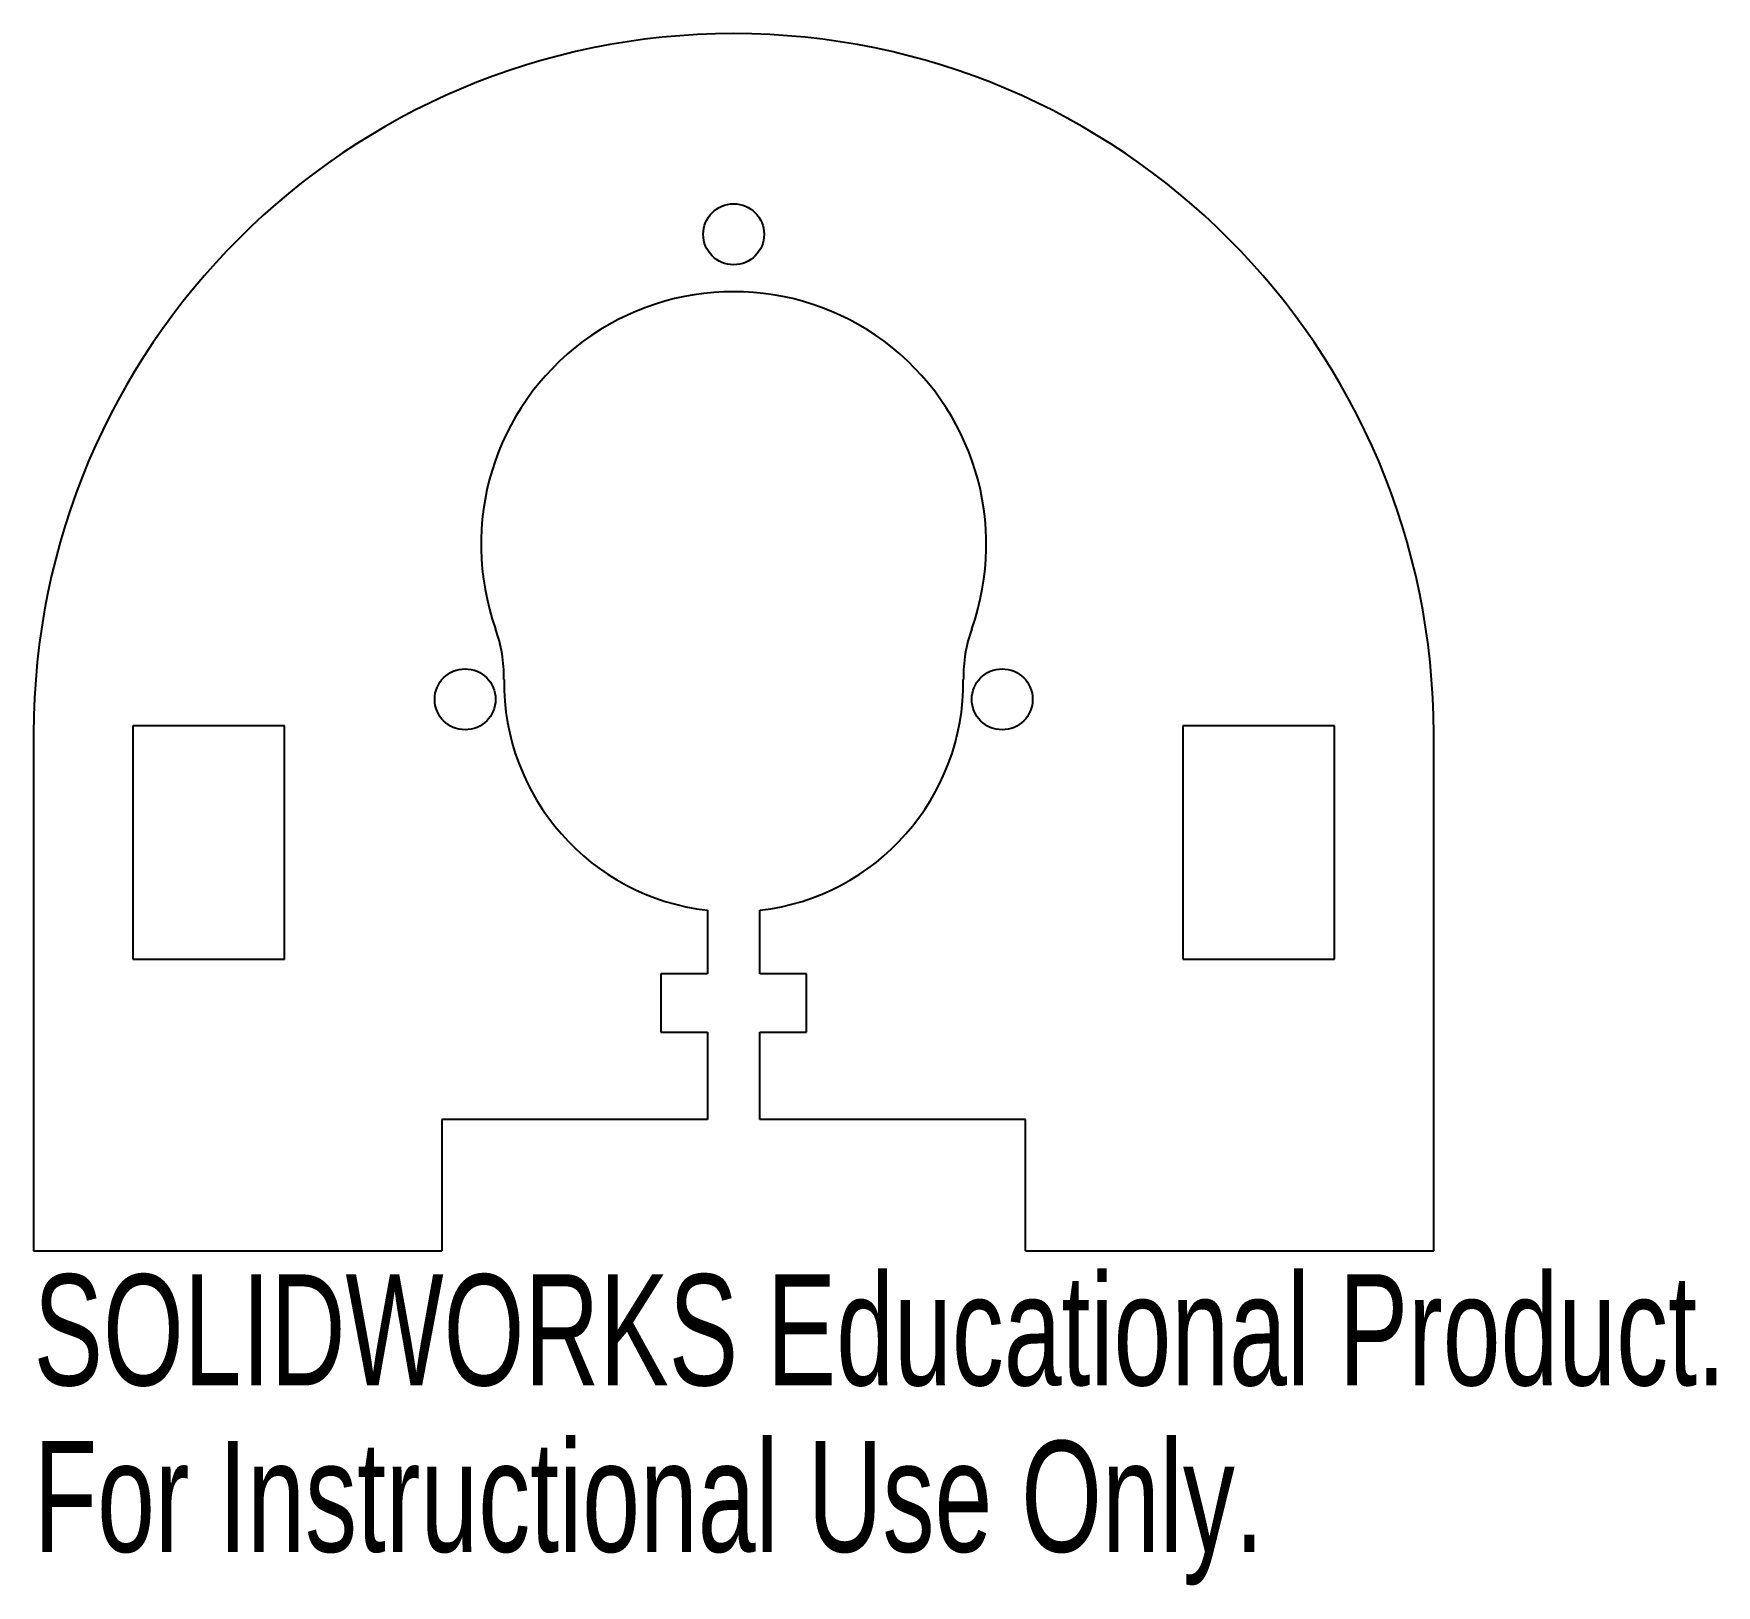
# Model space of a CAD drawing. Header units: inches. Extents: x -1.2 to 1.68, y -1.02 to 1.64.
import ezdxf

# ---------------------------------------------------------------- set-up
doc = ezdxf.new("R2010")
doc.units = ezdxf.units.IN
doc.header["$MEASUREMENT"] = 0
doc.styles.add('SLDTEXTSTYLE0', font='TXT', dxfattribs={"width": 0.7})

msp = doc.modelspace()

# ---------------------------------------------------------------- linework, layer by layer
at = {"color": 7, "linetype": 'Continuous', "lineweight": 25}
for p, q in [((-1.2, 0.4433), (-1.2, -0.4433)), ((-1.03, 0.4567), (-1.03, 0.0567)), ((-0.77, 0.4567), (-1.03, 0.4567)), ((-0.77, 0.0567), (-0.77, 0.4567)), ((0.77, 0.4567), (0.77, 0.0567)), ((1.03, 0.4567), (0.77, 0.4567)), ((1.03, 0.0567), (1.03, 0.4567)), ((1.2, -0.4433), (1.2, 0.4433)), ((-0.045, 0.1406), (-0.045, 0.0317)), ((0.045, 0.0317), (0.045, 0.1406)), ((-1.03, 0.0567), (-0.77, 0.0567)), ((-0.125, 0.0317), (-0.125, -0.0683)), ((-0.045, 0.0317), (-0.125, 0.0317)), ((0.125, 0.0317), (0.045, 0.0317)), ((0.125, -0.0683), (0.125, 0.0317)), ((0.77, 0.0567), (1.03, 0.0567)), ((-0.125, -0.0683), (-0.045, -0.0683)), ((-0.045, -0.0683), (-0.045, -0.2183)), ((0.045, -0.0683), (0.125, -0.0683)), ((0.045, -0.2183), (0.045, -0.0683)), ((-0.5, -0.2183), (-0.5, -0.4433)), ((-0.045, -0.2183), (-0.5, -0.2183)), ((0.5, -0.2183), (0.045, -0.2183)), ((0.5, -0.4433), (0.5, -0.2183)), ((-1.2, -0.4433), (-0.5, -0.4433)), ((0.5, -0.4433), (1.2, -0.4433))]:
    msp.add_line(p, q, dxfattribs=at)
for centre in [(0, 1.2994), (-0.4603, 0.5022), (0.4603, 0.5022)]:
    msp.add_circle(centre, 0.0522, dxfattribs=at)
for centre, radius, start, end in [((0, 0.4433), 1.2, 0, 180), ((0, 0.7679), 0.4331, 340.4412, 199.5588), ((-0.6437, 0.5392), 0.25, 359.3283, 19.5588), ((0.6437, 0.5392), 0.25, 160.4412, 180.6717), ((0, 0.5317), 0.3937, 179.3283, 263.4367), ((0, 0.5317), 0.3937, 276.5633, 0.6717)]:
    msp.add_arc(centre, radius, start, end, dxfattribs=at)

# ---------------------------------------------------------------- texts
at = {"color": 7, "linetype": 'Continuous', "char_height": 0.1903, "attachment_point": 1, "style": 'SLDTEXTSTYLE0'}
for s, insert in [('SOLIDWORKS Educational Product.', (-1.2, -0.4835)), ('For Instructional Use Only.', (-1.2, -0.7689))]:
    msp.add_mtext(s, dxfattribs=dict(at, insert=insert))

doc.saveas('drawing.dxf')
